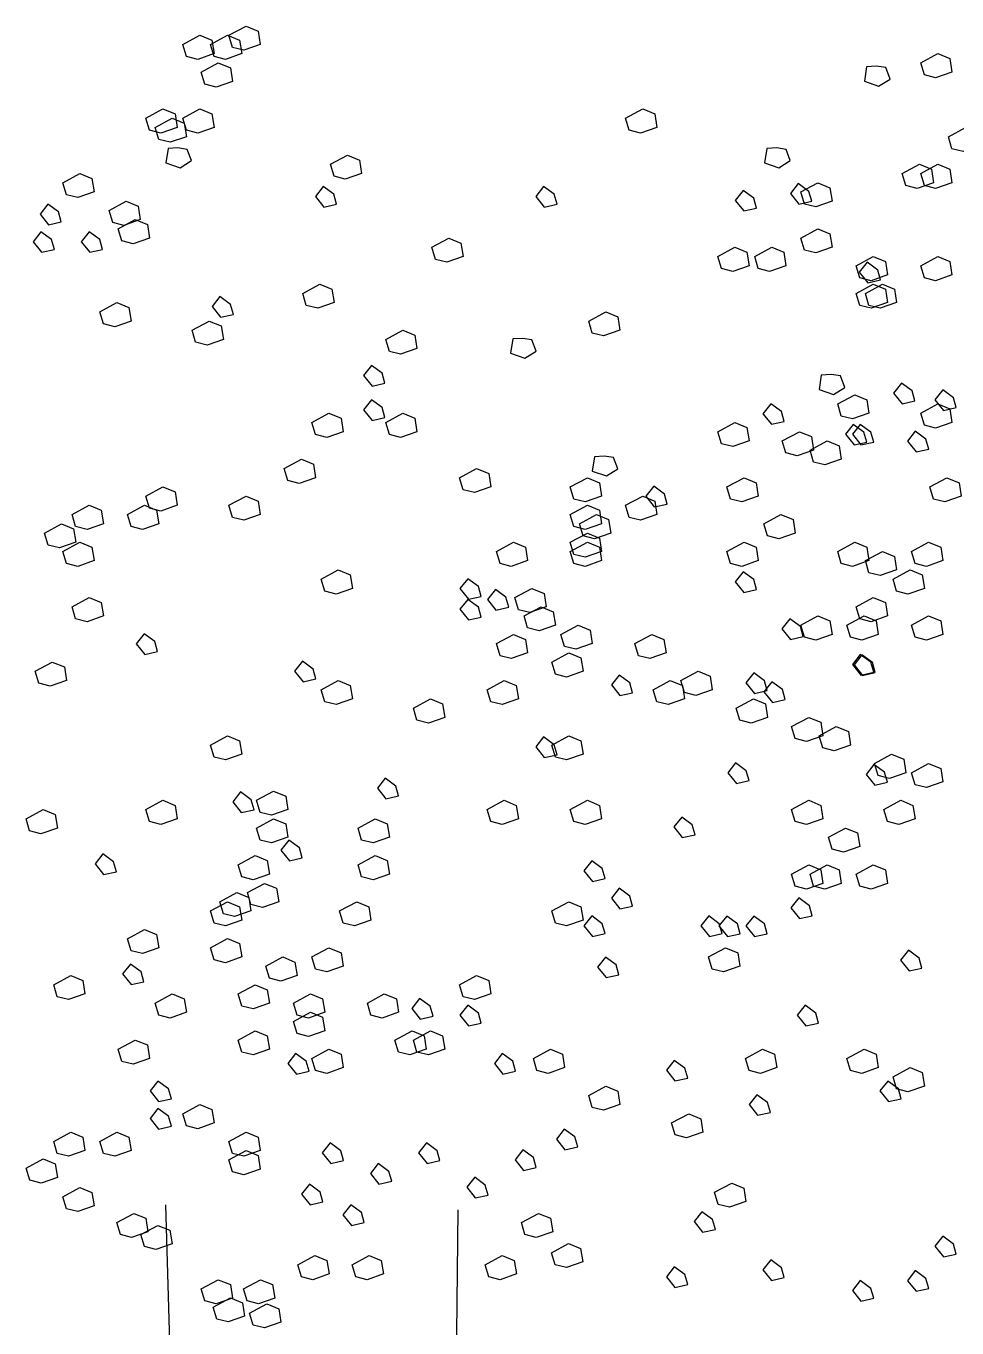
# Model space of a CAD drawing. Header units: millimetres. Extents: x 454 to 24074, y 929 to 15016.
# Drawn here: x 8962 to 9346, y 11554 to 12091 of the extents above; entities that cross this region are included whole.
import ezdxf

# ---------------------------------------------------------------- set-up
doc = ezdxf.new("R2010")
doc.units = ezdxf.units.MM
doc.layers.add('cadblocksdwg.com', color=255, linetype='Continuous')

# ---------------------------------------------------------------- blocks, each defined once
blk = doc.blocks.new('Trees side 06_cad-block.com')
at = {"color": 0}
for points in [[(50.8, 1834), (64.5, 1841.5), (74.3, 1837.5), (76, 1826.6), (62.8, 1822), (53.7, 1824.3)], [(73.1, 1834), (86.9, 1841.5), (96.6, 1837.5), (98.4, 1826.6), (85.2, 1822), (76, 1824.3)], [(88, 1841.5), (101.8, 1848.9), (111.5, 1844.9), (113.3, 1834), (100.1, 1829.4), (90.9, 1831.7)], [(646.8, 1819.1), (660.6, 1826.6), (670.3, 1822.6), (672, 1811.7), (658.8, 1807.1), (649.7, 1809.4)], [(65.7, 1811.7), (79.4, 1819.1), (89.2, 1815.1), (90.9, 1804.2), (77.7, 1799.6), (68.6, 1801.9)], [(603.1, 1815.9), (601.4, 1804.4), (612.8, 1800.4), (622, 1806.1), (618.6, 1815.3), (611.1, 1816.4)], [(21, 1774.4), (34.7, 1781.9), (44.5, 1777.9), (46.2, 1767), (33, 1762.4), (23.9, 1764.7)], [(50.8, 1774.4), (64.5, 1781.9), (74.3, 1777.9), (76, 1767), (62.8, 1762.4), (53.7, 1764.7)], [(408.4, 1774.4), (422.2, 1781.9), (431.9, 1777.9), (433.6, 1767), (420.4, 1762.4), (411.3, 1764.7)], [(28.4, 1767), (42.2, 1774.4), (51.9, 1770.4), (53.7, 1759.5), (40.5, 1755), (31.3, 1757.2)], [(669.1, 1759.5), (682.9, 1767), (692.7, 1763), (694.4, 1752.1), (681.2, 1747.5), (672, 1749.8)], [(38.8, 1749.9), (37, 1738.5), (48.5, 1734.4), (57.7, 1740.2), (54.2, 1749.3), (46.8, 1750.5)], [(522.5, 1749.9), (520.7, 1738.5), (532.2, 1734.4), (541.4, 1740.2), (538, 1749.3), (530.5, 1750.5)], [(170, 1737.2), (183.7, 1744.7), (193.5, 1740.6), (195.2, 1729.8), (182, 1725.2), (172.9, 1727.5)], [(631.9, 1729.8), (645.7, 1737.2), (655.4, 1733.2), (657.1, 1722.3), (643.9, 1717.7), (634.8, 1720)], [(646.8, 1729.8), (660.6, 1737.2), (670.3, 1733.2), (672, 1722.3), (658.8, 1717.7), (649.7, 1720)], [(-46.1, 1722.3), (-32.3, 1729.8), (-22.6, 1725.7), (-20.8, 1714.9), (-34, 1710.3), (-43.2, 1712.6)], [(164.1, 1719.3), (157.8, 1711.2), (164.7, 1702.6), (175, 1704.9), (172.7, 1713)], [(342.1, 1719.3), (335.8, 1711.2), (342.7, 1702.6), (353, 1704.9), (350.7, 1713)], [(503.4, 1716.1), (497, 1708.1), (503.9, 1699.5), (514.2, 1701.8), (512, 1709.8)], [(547.8, 1721.7), (541.5, 1713.6), (548.4, 1705), (558.7, 1707.3), (556.4, 1715.3)], [(549.9, 1714.9), (563.7, 1722.3), (573.5, 1718.3), (575.2, 1707.4), (562, 1702.8), (552.8, 1705.1)], [(-58.3, 1705), (-64.6, 1697), (-57.7, 1688.4), (-47.4, 1690.6), (-49.7, 1698.7)], [(-8.8, 1700), (4.9, 1707.4), (14.7, 1703.4), (16.4, 1692.5), (3.2, 1687.9), (-5.9, 1690.2)], [(-1.4, 1685.1), (12.4, 1692.5), (22.1, 1688.5), (23.9, 1677.6), (10.7, 1673), (1.5, 1675.3)], [(549.9, 1677.6), (563.7, 1685.1), (573.5, 1681.1), (575.2, 1670.2), (562, 1665.6), (552.8, 1667.9)], [(-63.9, 1682.7), (-70.2, 1674.7), (-63.3, 1666.1), (-53, 1668.4), (-55.3, 1676.4)], [(-24.9, 1682.7), (-31.3, 1674.7), (-24.4, 1666.1), (-14.1, 1668.4), (-16.3, 1676.4)], [(251.9, 1670.2), (265.7, 1677.6), (275.4, 1673.6), (277.2, 1662.7), (264, 1658.1), (254.8, 1660.4)], [(482.9, 1662.7), (496.7, 1670.2), (506.4, 1666.2), (508.1, 1655.3), (494.9, 1650.7), (485.8, 1653)], [(512.7, 1662.7), (526.5, 1670.2), (536.2, 1666.2), (537.9, 1655.3), (524.7, 1650.7), (515.6, 1653)], [(594.6, 1655.3), (608.4, 1662.7), (618.2, 1658.7), (619.9, 1647.8), (606.7, 1643.2), (597.5, 1645.5)], [(646.8, 1655.3), (660.6, 1662.7), (670.3, 1658.7), (672, 1647.8), (658.8, 1643.2), (649.7, 1645.5)], [(603.4, 1658.1), (597.1, 1650.1), (604, 1641.5), (614.3, 1643.8), (612.1, 1651.8)], [(80.7, 1630.3), (74.4, 1622.3), (81.3, 1613.7), (91.6, 1616), (89.3, 1624)], [(147.6, 1632.9), (161.4, 1640.4), (171.1, 1636.4), (172.9, 1625.5), (159.7, 1620.9), (150.5, 1623.2)], [(594.6, 1632.9), (608.4, 1640.4), (618.2, 1636.4), (619.9, 1625.5), (606.7, 1620.9), (597.5, 1623.2)], [(602.1, 1632.9), (615.9, 1640.4), (625.6, 1636.4), (627.3, 1625.5), (614.1, 1620.9), (605, 1623.2)], [(-16.3, 1618.1), (-2.5, 1625.5), (7.2, 1621.5), (9, 1610.6), (-4.2, 1606), (-13.4, 1608.3)], [(58.2, 1603.2), (72, 1610.6), (81.7, 1606.6), (83.5, 1595.7), (70.3, 1591.1), (61.1, 1593.4)], [(378.6, 1610.6), (392.4, 1618.1), (402.1, 1614), (403.8, 1603.2), (390.6, 1598.6), (381.5, 1600.9)], [(214.7, 1595.7), (228.4, 1603.2), (238.2, 1599.1), (239.9, 1588.3), (226.7, 1583.7), (217.6, 1586)], [(317.3, 1596.1), (315.5, 1584.6), (327, 1580.6), (336.2, 1586.3), (332.7, 1595.5), (325.3, 1596.6)], [(203.1, 1574.7), (196.7, 1566.7), (203.6, 1558.1), (214, 1560.4), (211.7, 1568.4)], [(566.4, 1566.8), (564.7, 1555.3), (576.2, 1551.3), (585.4, 1557), (581.9, 1566.2), (574.5, 1567.3)], [(631.3, 1560.4), (624.9, 1552.4), (631.8, 1543.8), (642.1, 1546.1), (639.9, 1554.1)], [(203.1, 1546.9), (196.7, 1538.9), (203.6, 1530.3), (214, 1532.6), (211.7, 1540.6)], [(579.7, 1543.6), (593.5, 1551), (603.3, 1547), (605, 1536.1), (591.8, 1531.5), (582.6, 1533.8)], [(664.6, 1554.9), (658.3, 1546.9), (665.2, 1538.3), (675.5, 1540.6), (673.2, 1548.6)], [(155.1, 1528.7), (168.8, 1536.1), (178.6, 1532.1), (180.3, 1521.2), (167.1, 1516.6), (158, 1518.9)], [(214.7, 1528.7), (228.4, 1536.1), (238.2, 1532.1), (239.9, 1521.2), (226.7, 1516.6), (217.6, 1518.9)], [(525.6, 1543.8), (519.3, 1535.7), (526.2, 1527.2), (536.5, 1529.4), (534.2, 1537.5)], [(646.8, 1536.1), (660.6, 1543.6), (670.3, 1539.6), (672, 1528.7), (658.8, 1524.1), (649.7, 1526.4)], [(482.9, 1521.2), (496.7, 1528.7), (506.4, 1524.7), (508.1, 1513.8), (494.9, 1509.2), (485.8, 1511.5)], [(592.3, 1527.1), (586, 1519.1), (592.9, 1510.5), (603.2, 1512.8), (600.9, 1520.8)], [(597.9, 1527.1), (591.6, 1519.1), (598.5, 1510.5), (608.8, 1512.8), (606.5, 1520.8)], [(535, 1513.8), (548.8, 1521.2), (558.6, 1517.2), (560.3, 1506.3), (547.1, 1501.8), (537.9, 1504)], [(642.4, 1521.5), (636.1, 1513.5), (643, 1504.9), (653.3, 1507.2), (651, 1515.2)], [(557.4, 1506.3), (571.2, 1513.8), (580.9, 1509.8), (582.6, 1498.9), (569.4, 1494.3), (560.3, 1496.6)], [(132.7, 1491.5), (146.5, 1498.9), (156.2, 1494.9), (158, 1484), (144.8, 1479.4), (135.6, 1481.7)], [(383.2, 1500.8), (381.5, 1489.4), (393, 1485.4), (402.1, 1491.1), (398.7, 1500.3), (391.2, 1501.4)], [(274.3, 1484), (288, 1491.5), (297.8, 1487.4), (299.5, 1476.6), (286.3, 1472), (277.2, 1474.3)], [(363.7, 1476.6), (377.5, 1484), (387.2, 1480), (388.9, 1469.1), (375.7, 1464.5), (366.6, 1466.8)], [(490.3, 1476.6), (504.1, 1484), (513.9, 1480), (515.6, 1469.1), (502.4, 1464.5), (493.2, 1466.8)], [(654.2, 1476.6), (668, 1484), (677.8, 1480), (679.5, 1469.1), (666.3, 1464.5), (657.1, 1466.8)], [(21, 1469.1), (34.7, 1476.6), (44.5, 1472.5), (46.2, 1461.7), (33, 1457.1), (23.9, 1459.4)], [(431.1, 1477.1), (424.8, 1469), (431.6, 1460.4), (442, 1462.7), (439.7, 1470.8)], [(88, 1461.7), (101.8, 1469.1), (111.5, 1465.1), (113.3, 1454.2), (100.1, 1449.6), (90.9, 1451.9)], [(408.4, 1461.7), (422.2, 1469.1), (431.9, 1465.1), (433.6, 1454.2), (420.4, 1449.6), (411.3, 1451.9)], [(-38.6, 1454.2), (-24.9, 1461.7), (-15.1, 1457.7), (-13.4, 1446.8), (-26.6, 1442.2), (-35.8, 1444.5)], [(6.1, 1454.2), (19.8, 1461.7), (29.6, 1457.7), (31.3, 1446.8), (18.1, 1442.2), (9, 1444.5)], [(363.7, 1454.2), (377.5, 1461.7), (387.2, 1457.7), (388.9, 1446.8), (375.7, 1442.2), (366.6, 1444.5)], [(371.1, 1446.8), (384.9, 1454.2), (394.6, 1450.2), (396.4, 1439.3), (383.2, 1434.7), (374, 1437)], [(520.1, 1446.8), (533.9, 1454.2), (543.7, 1450.2), (545.4, 1439.3), (532.2, 1434.7), (523, 1437)], [(-61, 1439.3), (-47.2, 1446.8), (-37.5, 1442.8), (-35.7, 1431.9), (-48.9, 1427.3), (-58.1, 1429.6)], [(-46.1, 1424.4), (-32.3, 1431.9), (-22.6, 1427.9), (-20.8, 1417), (-34, 1412.4), (-43.2, 1414.7)], [(304.1, 1424.4), (317.9, 1431.9), (327.6, 1427.9), (329.3, 1417), (316.1, 1412.4), (307, 1414.7)], [(363.7, 1431.9), (377.5, 1439.3), (387.2, 1435.3), (388.9, 1424.4), (375.7, 1419.8), (366.6, 1422.1)], [(363.7, 1424.4), (377.5, 1431.9), (387.2, 1427.9), (388.9, 1417), (375.7, 1412.4), (366.6, 1414.7)], [(490.3, 1424.4), (504.1, 1431.9), (513.9, 1427.9), (515.6, 1417), (502.4, 1412.4), (493.2, 1414.7)], [(579.7, 1424.4), (593.5, 1431.9), (603.3, 1427.9), (605, 1417), (591.8, 1412.4), (582.6, 1414.7)], [(639.3, 1424.4), (653.1, 1431.9), (662.9, 1427.9), (664.6, 1417), (651.4, 1412.4), (642.2, 1414.7)], [(602.1, 1417), (615.9, 1424.4), (625.6, 1420.4), (627.3, 1409.5), (614.1, 1404.9), (605, 1407.2)], [(162.5, 1402.1), (176.3, 1409.5), (186, 1405.5), (187.8, 1394.6), (174.6, 1390), (165.4, 1392.3)], [(624.4, 1402.1), (638.2, 1409.5), (648, 1405.5), (649.7, 1394.6), (636.5, 1390), (627.3, 1392.3)], [(280.9, 1402.4), (274.6, 1394.4), (281.5, 1385.8), (291.8, 1388.1), (289.5, 1396.1)], [(503.4, 1408), (497, 1399.9), (503.9, 1391.4), (514.2, 1393.6), (512, 1401.7)], [(303.2, 1393.7), (296.8, 1385.7), (303.7, 1377.1), (314, 1379.4), (311.8, 1387.4)], [(319, 1387.2), (332.8, 1394.6), (342.5, 1390.6), (344.2, 1379.7), (331, 1375.2), (321.9, 1377.4)], [(-38.6, 1379.7), (-24.9, 1387.2), (-15.1, 1383.2), (-13.4, 1372.3), (-26.6, 1367.7), (-35.8, 1370)], [(280.9, 1385.7), (274.6, 1377.7), (281.5, 1369.1), (291.8, 1371.4), (289.5, 1379.4)], [(326.4, 1372.3), (340.2, 1379.7), (349.9, 1375.7), (351.7, 1364.8), (338.5, 1360.3), (329.3, 1362.6)], [(594.6, 1379.7), (608.4, 1387.2), (618.2, 1383.2), (619.9, 1372.3), (606.7, 1367.7), (597.5, 1370)], [(541, 1370), (534.7, 1362), (541.6, 1353.4), (551.9, 1355.7), (549.6, 1363.7)], [(549.9, 1364.8), (563.7, 1372.3), (573.5, 1368.3), (575.2, 1357.4), (562, 1352.8), (552.8, 1355.1)], [(587.2, 1364.8), (601, 1372.3), (610.7, 1368.3), (612.4, 1357.4), (599.2, 1352.8), (590.1, 1355.1)], [(639.3, 1364.8), (653.1, 1372.3), (662.9, 1368.3), (664.6, 1357.4), (651.4, 1352.8), (642.2, 1355.1)], [(19.5, 1357.9), (13.2, 1349.9), (20.1, 1341.3), (30.4, 1343.6), (28.1, 1351.6)], [(304.1, 1350), (317.9, 1357.4), (327.6, 1353.4), (329.3, 1342.5), (316.1, 1337.9), (307, 1340.2)], [(356.2, 1357.4), (370, 1364.9), (379.7, 1360.8), (381.5, 1350), (368.3, 1345.4), (359.1, 1347.7)], [(415.8, 1350), (429.6, 1357.4), (439.3, 1353.4), (441.1, 1342.5), (427.9, 1337.9), (418.7, 1340.2)], [(348.8, 1335.1), (362.6, 1342.5), (372.3, 1338.5), (374, 1327.6), (360.8, 1323), (351.7, 1325.3)], [(597.9, 1341.3), (591.6, 1333.2), (598.5, 1324.6), (608.8, 1326.9), (606.5, 1335)], [(599.2, 1340.9), (592.9, 1332.9), (599.8, 1324.3), (610.1, 1326.6), (607.8, 1334.6)], [(-68.4, 1327.6), (-54.7, 1335.1), (-44.9, 1331.1), (-43.2, 1320.2), (-56.4, 1315.6), (-65.6, 1317.9)], [(147.4, 1335.7), (141.1, 1327.7), (148, 1319.1), (158.3, 1321.4), (156, 1329.4)], [(453.1, 1320.2), (466.9, 1327.6), (476.6, 1323.6), (478.3, 1312.7), (465.1, 1308.1), (456, 1310.4)], [(511.9, 1326.3), (505.6, 1318.3), (512.5, 1309.7), (522.8, 1312), (520.5, 1320)], [(162.5, 1312.7), (176.3, 1320.2), (186, 1316.2), (187.8, 1305.3), (174.6, 1300.7), (165.4, 1303)], [(296.6, 1312.7), (310.4, 1320.2), (320.1, 1316.2), (321.9, 1305.3), (308.7, 1300.7), (299.5, 1303)], [(403.3, 1324.6), (396.9, 1316.6), (403.8, 1308), (414.1, 1310.3), (411.9, 1318.3)], [(430.7, 1312.7), (444.5, 1320.2), (454.3, 1316.2), (456, 1305.3), (442.8, 1300.7), (433.6, 1303)], [(526.4, 1319.1), (520.1, 1311), (527, 1302.5), (537.3, 1304.7), (535.1, 1312.8)], [(237, 1297.8), (250.8, 1305.3), (260.5, 1301.3), (262.3, 1290.4), (249.1, 1285.8), (239.9, 1288.1)], [(497.8, 1297.8), (511.6, 1305.3), (521.3, 1301.3), (523, 1290.4), (509.8, 1285.8), (500.7, 1288.1)], [(542.5, 1282.9), (556.3, 1290.4), (566, 1286.4), (567.7, 1275.5), (554.5, 1270.9), (545.4, 1273.2)], [(73.1, 1268), (86.9, 1275.5), (96.6, 1271.5), (98.4, 1260.6), (85.2, 1256), (76, 1258.3)], [(342.1, 1274.6), (335.8, 1266.5), (342.7, 1257.9), (353, 1260.2), (350.7, 1268.3)], [(348.8, 1268), (362.6, 1275.5), (372.3, 1271.5), (374, 1260.6), (360.8, 1256), (351.7, 1258.3)], [(564.8, 1275.5), (578.6, 1282.9), (588.4, 1278.9), (590.1, 1268), (576.9, 1263.4), (567.7, 1265.7)], [(497.3, 1253.6), (491, 1245.6), (497.9, 1237), (508.2, 1239.3), (505.9, 1247.3)], [(609, 1252.3), (602.7, 1244.3), (609.6, 1235.7), (619.9, 1238), (617.6, 1246)], [(609.5, 1253.1), (623.3, 1260.6), (633.1, 1256.6), (634.8, 1245.7), (621.6, 1241.1), (612.4, 1243.4)], [(639.3, 1245.7), (653.1, 1253.1), (662.9, 1249.1), (664.6, 1238.2), (651.4, 1233.7), (642.2, 1236)], [(214.2, 1241.2), (207.9, 1233.2), (214.8, 1224.6), (225.1, 1226.9), (222.8, 1234.9)], [(110.4, 1223.4), (124.1, 1230.8), (133.9, 1226.8), (135.6, 1215.9), (122.4, 1211.3), (113.3, 1213.6)], [(21, 1215.9), (34.7, 1223.4), (44.5, 1219.3), (46.2, 1208.5), (33, 1203.9), (23.9, 1206.2)], [(97.4, 1230.1), (91.1, 1222.1), (98, 1213.5), (108.3, 1215.8), (106, 1223.8)], [(296.6, 1215.9), (310.4, 1223.4), (320.1, 1219.3), (321.9, 1208.5), (308.7, 1203.9), (299.5, 1206.2)], [(363.7, 1215.9), (377.5, 1223.4), (387.2, 1219.3), (388.9, 1208.5), (375.7, 1203.9), (366.6, 1206.2)], [(542.5, 1215.9), (556.3, 1223.4), (566, 1219.3), (567.7, 1208.5), (554.5, 1203.9), (545.4, 1206.2)], [(617, 1215.9), (630.8, 1223.4), (640.5, 1219.3), (642.2, 1208.5), (629, 1203.9), (619.9, 1206.2)], [(-75.9, 1208.5), (-62.1, 1215.9), (-52.4, 1211.9), (-50.6, 1201), (-63.8, 1196.4), (-73, 1198.7)], [(453.7, 1209.9), (447.4, 1201.9), (454.2, 1193.3), (464.6, 1195.6), (462.3, 1203.6)], [(110.4, 1201), (124.1, 1208.5), (133.9, 1204.5), (135.6, 1193.6), (122.4, 1189), (113.3, 1191.3)], [(192.3, 1201), (206.1, 1208.5), (215.8, 1204.5), (217.6, 1193.6), (204.4, 1189), (195.2, 1191.3)], [(572.3, 1193.6), (586.1, 1201), (595.8, 1197), (597.5, 1186.1), (584.3, 1181.5), (575.2, 1183.8)], [(136.3, 1191.2), (130, 1183.2), (136.9, 1174.6), (147.2, 1176.9), (144.9, 1184.9)], [(-13.8, 1180.1), (-20.1, 1172), (-13.3, 1163.4), (-2.9, 1165.7), (-5.2, 1173.8)], [(95.5, 1171.2), (109.2, 1178.7), (119, 1174.7), (120.7, 1163.8), (107.5, 1159.2), (98.4, 1161.5)], [(192.3, 1171.2), (206.1, 1178.7), (215.8, 1174.7), (217.6, 1163.8), (204.4, 1159.2), (195.2, 1161.5)], [(381, 1174.5), (374.7, 1166.5), (381.6, 1157.9), (391.9, 1160.2), (389.6, 1168.2)], [(542.5, 1163.8), (556.3, 1171.2), (566, 1167.2), (567.7, 1156.3), (554.5, 1151.7), (545.4, 1154)], [(557.4, 1163.8), (571.2, 1171.2), (580.9, 1167.2), (582.6, 1156.3), (569.4, 1151.7), (560.3, 1154)], [(594.6, 1163.8), (608.4, 1171.2), (618.2, 1167.2), (619.9, 1156.3), (606.7, 1151.7), (597.5, 1154)], [(80.6, 1141.4), (94.3, 1148.9), (104.1, 1144.9), (105.8, 1134), (92.6, 1129.4), (83.5, 1131.7)], [(102.9, 1148.9), (116.7, 1156.3), (126.4, 1152.3), (128.2, 1141.4), (115, 1136.8), (105.8, 1139.1)], [(403.3, 1152.3), (396.9, 1144.2), (403.8, 1135.7), (414.1, 1137.9), (411.9, 1146)], [(73.1, 1134), (86.9, 1141.4), (96.6, 1137.4), (98.4, 1126.5), (85.2, 1122), (76, 1124.2)], [(177.4, 1134), (191.2, 1141.4), (200.9, 1137.4), (202.7, 1126.5), (189.5, 1122), (180.3, 1124.2)], [(348.8, 1134), (362.6, 1141.4), (372.3, 1137.4), (374, 1126.5), (360.8, 1122), (351.7, 1124.2)], [(548.3, 1144.5), (542, 1136.4), (548.9, 1127.8), (559.2, 1130.1), (556.9, 1138.1)], [(381, 1130), (374.7, 1122), (381.6, 1113.4), (391.9, 1115.7), (389.6, 1123.7)], [(475.5, 1130), (469.2, 1122), (476.1, 1113.4), (486.4, 1115.7), (484.1, 1123.7)], [(490.1, 1129.9), (483.7, 1121.9), (490.6, 1113.3), (501, 1115.6), (498.7, 1123.6)], [(511.9, 1129.9), (505.6, 1121.9), (512.5, 1113.3), (522.8, 1115.6), (520.5, 1123.6)], [(6.1, 1111.6), (19.8, 1119.1), (29.6, 1115.1), (31.3, 1104.2), (18.1, 1099.6), (9, 1101.9)], [(73.1, 1104.2), (86.9, 1111.7), (96.6, 1107.6), (98.4, 1096.8), (85.2, 1092.2), (76, 1094.5)], [(117.8, 1089.3), (131.6, 1096.8), (141.3, 1092.7), (143.1, 1081.9), (129.9, 1077.3), (120.7, 1079.6)], [(155.1, 1096.8), (168.8, 1104.2), (178.6, 1100.2), (180.3, 1089.3), (167.1, 1084.7), (158, 1087)], [(392.1, 1096.7), (385.8, 1088.7), (392.7, 1080.1), (403, 1082.4), (400.7, 1090.4)], [(475.4, 1096.8), (489.2, 1104.2), (499, 1100.2), (500.7, 1089.3), (487.5, 1084.7), (478.3, 1087)], [(636.8, 1102.2), (630.5, 1094.2), (637.4, 1085.6), (647.7, 1087.9), (645.4, 1095.9)], [(8.4, 1091.1), (2.1, 1083.1), (9, 1074.5), (19.3, 1076.8), (17, 1084.8)], [(-53.5, 1074.4), (-39.8, 1081.9), (-30, 1077.9), (-28.3, 1067), (-41.5, 1062.4), (-50.7, 1064.7)], [(95.5, 1067), (109.2, 1074.4), (119, 1070.4), (120.7, 1059.5), (107.5, 1054.9), (98.4, 1057.2)], [(274.3, 1074.4), (288, 1081.9), (297.8, 1077.9), (299.5, 1067), (286.3, 1062.4), (277.2, 1064.7)], [(28.4, 1059.5), (42.2, 1067), (51.9, 1063), (53.7, 1052.1), (40.5, 1047.5), (31.3, 1049.8)], [(140.2, 1059.5), (153.9, 1067), (163.7, 1063), (165.4, 1052.1), (152.2, 1047.5), (143.1, 1049.8)], [(199.8, 1059.5), (213.5, 1067), (223.3, 1063), (225, 1052.1), (211.8, 1047.5), (202.7, 1049.8)], [(242, 1063.3), (235.7, 1055.3), (242.6, 1046.7), (252.9, 1049), (250.6, 1057)], [(140.2, 1044.6), (153.9, 1052.1), (163.7, 1048.1), (165.4, 1037.2), (152.2, 1032.6), (143.1, 1034.9)], [(280.9, 1057.8), (274.6, 1049.7), (281.5, 1041.2), (291.8, 1043.4), (289.5, 1051.5)], [(553.4, 1057.8), (547.1, 1049.7), (554, 1041.2), (564.3, 1043.4), (562, 1051.5)], [(95.5, 1029.7), (109.2, 1037.2), (119, 1033.2), (120.7, 1022.3), (107.5, 1017.7), (98.4, 1020)], [(222.1, 1029.7), (235.9, 1037.2), (245.6, 1033.2), (247.4, 1022.3), (234.2, 1017.7), (225, 1020)], [(237, 1029.7), (250.8, 1037.2), (260.5, 1033.2), (262.3, 1022.3), (249.1, 1017.7), (239.9, 1020)], [(-1.4, 1022.3), (12.4, 1029.7), (22.1, 1025.7), (23.9, 1014.8), (10.7, 1010.2), (1.5, 1012.5)], [(155.1, 1014.8), (168.8, 1022.3), (178.6, 1018.3), (180.3, 1007.4), (167.1, 1002.8), (158, 1005.1)], [(333.9, 1014.8), (347.7, 1022.3), (357.4, 1018.3), (359.1, 1007.4), (345.9, 1002.8), (336.8, 1005.1)], [(505.2, 1014.8), (519, 1022.3), (528.8, 1018.3), (530.5, 1007.4), (517.3, 1002.8), (508.1, 1005.1)], [(587.2, 1014.8), (601, 1022.3), (610.7, 1018.3), (612.4, 1007.4), (599.2, 1002.8), (590.1, 1005.1)], [(141.9, 1018.9), (135.6, 1010.8), (142.5, 1002.2), (152.8, 1004.5), (150.5, 1012.6)], [(308.7, 1018.9), (302.4, 1010.8), (309.3, 1002.2), (319.6, 1004.5), (317.3, 1012.6)], [(447.7, 1013.3), (441.4, 1005.3), (448.3, 996.7), (458.6, 999), (456.3, 1007)], [(624.4, 999.9), (638.2, 1007.4), (648, 1003.4), (649.7, 992.5), (636.5, 987.9), (627.3, 990.2)], [(30.7, 996.6), (24.4, 988.6), (31.2, 980), (41.6, 982.3), (39.3, 990.3)], [(378.6, 985), (392.4, 992.5), (402.1, 988.5), (403.8, 977.6), (390.6, 973), (381.5, 975.3)], [(620.1, 996.6), (613.8, 988.6), (620.7, 980), (631, 982.3), (628.7, 990.3)], [(514.5, 985.5), (508.2, 977.5), (515, 968.9), (525.4, 971.2), (523.1, 979.2)], [(30.7, 974.4), (24.4, 966.4), (31.2, 957.8), (41.6, 960.1), (39.3, 968.1)], [(50.8, 970.2), (64.5, 977.6), (74.3, 973.6), (76, 962.7), (62.8, 958.1), (53.7, 960.4)], [(445.6, 962.7), (459.4, 970.2), (469.2, 966.1), (470.9, 955.3), (457.7, 950.7), (448.5, 953)], [(358.8, 957.7), (352.5, 949.7), (359.3, 941.1), (369.7, 943.4), (367.4, 951.4)], [(-53.5, 947.8), (-39.8, 955.3), (-30, 951.3), (-28.3, 940.4), (-41.5, 935.8), (-50.7, 938.1)], [(-16.3, 947.8), (-2.5, 955.3), (7.2, 951.3), (9, 940.4), (-4.2, 935.8), (-13.4, 938.1)], [(88, 947.8), (101.8, 955.3), (111.5, 951.3), (113.3, 940.4), (100.1, 935.8), (90.9, 938.1)], [(88, 932.9), (101.8, 940.4), (111.5, 936.4), (113.3, 925.5), (100.1, 920.9), (90.9, 923.2)], [(169.7, 946.6), (163.4, 938.6), (170.3, 930), (180.6, 932.3), (178.3, 940.3)], [(247.5, 946.6), (241.2, 938.6), (248.1, 930), (258.4, 932.3), (256.1, 940.3)], [(325.4, 941), (319.1, 933), (326, 924.4), (336.3, 926.7), (334, 934.7)], [(-75.8, 926.2), (-62, 933.6), (-52.3, 929.6), (-50.6, 918.7), (-63.7, 914.1), (-72.9, 916.4)], [(208.6, 929.9), (202.3, 921.9), (209.2, 913.3), (219.5, 915.6), (217.2, 923.6)], [(286.5, 918.8), (280.2, 910.8), (287, 902.2), (297.4, 904.5), (295.1, 912.5)], [(-46.1, 903.1), (-32.3, 910.6), (-22.6, 906.6), (-20.8, 895.7), (-34, 891.1), (-43.2, 893.4)], [(153, 913.2), (146.7, 905.2), (153.6, 896.6), (163.9, 898.9), (161.6, 906.9)], [(480.3, 906.7), (494.1, 914.1), (503.8, 910.1), (505.6, 899.2), (492.4, 894.6), (483.2, 896.9)], [(186.4, 896.6), (180.1, 888.5), (186.9, 879.9), (197.3, 882.2), (195, 890.3)], [(-2.6, 882.3), (11.2, 889.7), (20.9, 885.7), (22.6, 874.8), (9.4, 870.2), (0.3, 872.5)], [(324.2, 882.3), (338, 889.7), (347.7, 885.7), (349.5, 874.8), (336.3, 870.2), (327.1, 872.5)], [(470, 891), (463.7, 883), (470.6, 874.4), (480.9, 876.7), (478.6, 884.7)], [(16.9, 872.5), (30.7, 880), (40.4, 876), (42.1, 865.1), (28.9, 860.5), (19.8, 862.8)], [(348.6, 857.9), (362.4, 865.4), (372.1, 861.3), (373.8, 850.4), (360.7, 845.9), (351.5, 848.2)], [(664.6, 871.2), (658.3, 863.1), (665.2, 854.5), (675.5, 856.8), (673.2, 864.9)], [(143.7, 848.1), (157.5, 855.6), (167.2, 851.6), (169, 840.7), (155.8, 836.1), (146.6, 838.4)], [(187.6, 848.1), (201.4, 855.6), (211.1, 851.6), (212.9, 840.7), (199.7, 836.1), (190.5, 838.4)], [(295, 848.1), (308.7, 855.6), (318.5, 851.6), (320.2, 840.7), (307, 836.1), (297.8, 838.4)], [(525.6, 852.1), (519.3, 844.1), (526.2, 835.5), (536.5, 837.8), (534.2, 845.8)], [(447.7, 846.5), (441.4, 838.5), (448.3, 829.9), (458.6, 832.2), (456.3, 840.2)], [(642.4, 843.4), (636.1, 835.3), (643, 826.8), (653.3, 829), (651, 837.1)], [(65.7, 828.7), (79.4, 836.1), (89.2, 832.1), (90.9, 821.2), (77.7, 816.6), (68.6, 818.9)], [(99.8, 828.6), (113.6, 836.1), (123.3, 832.1), (125.1, 821.2), (111.9, 816.6), (102.7, 818.9)], [(597.9, 835.4), (591.6, 827.4), (598.5, 818.8), (608.8, 821.1), (606.5, 829.1)], [(75.4, 814), (89.2, 821.5), (98.9, 817.5), (100.7, 806.6), (87.5, 802), (78.3, 804.3)], [(104.7, 809.1), (118.5, 816.6), (128.2, 812.6), (129.9, 801.7), (116.7, 797.1), (107.6, 799.4)]]:
    blk.add_lwpolyline(points, close=True, dxfattribs=at)
for points in [[(36.7, 896.5), (40.8, 758), (42.8, 623.5), (38.7, 468.6), (24.5, 244.5), (14.3, 87.6), (4.1, 18.3), (0, 0)], [(316, 10.2), (305.8, 95.8), (297.6, 271), (277.2, 474.8), (271.1, 692.8), (273.1, 892.4)]]:
    blk.add_lwpolyline(points, dxfattribs=at)

msp = doc.modelspace()

# ---------------------------------------------------------------- block references
at = {"layer": 'cadblocksdwg.com', "xscale": 0.5103099452236204, "yscale": 0.5103099452236204, "zscale": 0.5103099452236204}
msp.add_blockref('Trees side 06_cad-block.com', (9000.58, 11147.14), dxfattribs=at)

doc.saveas('drawing.dxf')
